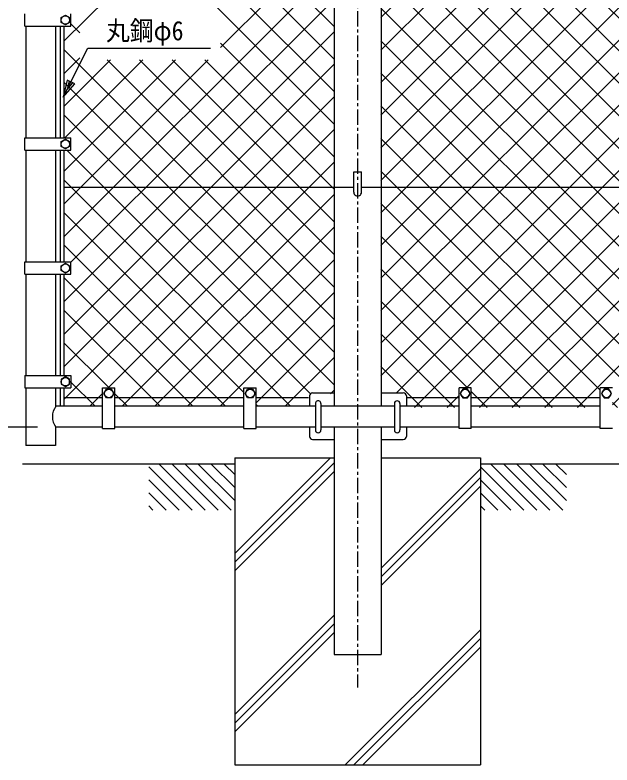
# Model space of a CAD drawing. Units: millimetres, scale not verified. Extents: x -4455 to 4455, y -3150 to 3150.
# Drawn here: x -3714 to -2742, y 452 to 1673 of the extents above; entities that cross this region are included whole.
import ezdxf
from ezdxf.enums import TextEntityAlignment as Align

# ---------------------------------------------------------------- set-up
doc = ezdxf.new("R2010")
doc.units = ezdxf.units.MM
doc.header["$LTSCALE"] = 20
doc.linetypes.add('USER1', pattern=[2, 1.25, -0.25, 0.25, -0.25])
for name, color, linetype, lineweight in [('0-1_1', 7, 'Continuous', 25), ('0-2_0', 7, 'Continuous', 25), ('0-3_2', 7, 'Continuous', 25), ('0-4_EXTCNT-L', 2, 'Continuous', 25)]:
    doc.layers.add(name, color=color, linetype=linetype, lineweight=lineweight)
doc.styles.add('ＭＳ ゴシック', font='')
doc.styles.get('ＭＳ ゴシック').set_extended_font_data('MS Gothic')

# ---------------------------------------------------------------- blocks, each defined once
blk = doc.blocks.new('C11')
at = {"layer": '0-1_1', "color": 4}
blk.add_line((81081.4, 57244.9), (81849.1, 56477.2), dxfattribs=at)
blk = doc.blocks.new('C6')
at = {"layer": '0-1_1', "color": 4}
blk.add_line((79049.1, 57155.9), (80460.1, 55744.9), dxfattribs=at)
blk = doc.blocks.new('C13')
at = {"layer": '0-1_1', "color": 4}
blk.add_line((79049.1, 56731.6), (80035.8, 55744.9), dxfattribs=at)
blk = doc.blocks.new('C8')
at = {"layer": '0-1_1', "color": 4}
blk.add_line((79808.6, 57244.9), (81308.6, 55744.9), dxfattribs=at)
blk = doc.blocks.new('C7')
at = {"layer": '0-1_1', "color": 4}
blk.add_line((79384.3, 57244.9), (80884.3, 55744.9), dxfattribs=at)
blk = doc.blocks.new('C10')
at = {"layer": '0-1_1', "color": 4}
blk.add_line((80657.1, 57244.9), (81849.1, 56052.9), dxfattribs=at)
blk = doc.blocks.new('C9')
at = {"layer": '0-1_1', "color": 4}
blk.add_line((80232.9, 57244.9), (81732.9, 55744.9), dxfattribs=at)
blk = doc.blocks.new('C14')
at = {"layer": '0-1_1', "color": 4}
blk.add_line((79049.1, 56307.3), (79611.6, 55744.9), dxfattribs=at)
blk = doc.blocks.new('C15')
at = {"layer": '0-1_1', "color": 4}
blk.add_line((79049.1, 55883.1), (79187.3, 55744.9), dxfattribs=at)
blk = doc.blocks.new('C12')
at = {"layer": '0-1_1', "color": 4}
blk.add_line((81505.7, 57244.9), (81849.1, 56901.4), dxfattribs=at)
blk = doc.blocks.new('C20')
at = {"layer": '0-1_1', "color": 4}
blk.add_line((87057.1, 57244.9), (88249.1, 56052.9), dxfattribs=at)
blk = doc.blocks.new('C19')
at = {"layer": '0-1_1', "color": 4}
blk.add_line((86632.9, 57244.9), (88132.9, 55744.9), dxfattribs=at)
blk = doc.blocks.new('C18')
at = {"layer": '0-1_1', "color": 4}
blk.add_line((86208.6, 57244.9), (87708.6, 55744.9), dxfattribs=at)
blk = doc.blocks.new('C17')
at = {"layer": '0-1_1', "color": 4}
blk.add_line((85784.3, 57244.9), (87284.3, 55744.9), dxfattribs=at)
blk = doc.blocks.new('C23')
at = {"layer": '0-1_1', "color": 4}
blk.add_line((85449.1, 56731.6), (86435.8, 55744.9), dxfattribs=at)
blk = doc.blocks.new('C16')
at = {"layer": '0-1_1', "color": 4}
blk.add_line((85449.1, 57155.9), (86860.1, 55744.9), dxfattribs=at)
blk = doc.blocks.new('C25')
at = {"layer": '0-1_1', "color": 4}
blk.add_line((85449.1, 55883.1), (85587.3, 55744.9), dxfattribs=at)
blk = doc.blocks.new('C24')
at = {"layer": '0-1_1', "color": 4}
blk.add_line((85449.1, 56307.3), (86011.6, 55744.9), dxfattribs=at)
blk = doc.blocks.new('C21')
at = {"layer": '0-1_1', "color": 4}
blk.add_line((87481.4, 57244.9), (88249.1, 56477.2), dxfattribs=at)
blk = doc.blocks.new('C22')
at = {"layer": '0-1_1', "color": 4}
blk.add_line((87905.7, 57244.9), (88249.1, 56901.4), dxfattribs=at)
blk = doc.blocks.new('X46')
at = {"layer": '0-2_0', "color": 4}
for p, q in [((33259, 80988.7), (44058.4, 91788.2)), ((33259, 82049.4), (42997.8, 91788.2)), ((33259, 83110), (41937.1, 91788.2)), ((33259, 85231.3), (39815.8, 91788.2)), ((33259, 86292), (38755.1, 91788.2)), ((33259, 87352.7), (37694.5, 91788.2)), ((33259, 89474), (35573.2, 91788.2)), ((33259, 90534.6), (34512.5, 91788.2)), ((33259, 91595.3), (33451.8, 91788.2)), ((51265.7, 73892.2), (33369.7, 91788.2)), ((34348.2, 70410.7), (55725.7, 91788.2)), ((51705.2, 74513.3), (34430.4, 91788.2)), ((35799.5, 91479.7), (35491.1, 91788.2)), ((36046.4, 71048.2), (56786.4, 91788.2)), ((36199.5, 91353.8), (36633.8, 91788.2)), ((36469.5, 70410.7), (57847, 91788.2)), ((53826.6, 74513.3), (36551.7, 91788.2)), ((54887.2, 74513.3), (37612.4, 91788.2)), ((43445.2, 87016), (38673, 91788.2)), ((43445.2, 88076.7), (39733.7, 91788.2)), ((40799.5, 91711.2), (40876.5, 91788.2)), ((43445.2, 89137.4), (40799.5, 91783)), ((43445.2, 90198), (41855, 91788.2)), ((44414.6, 90289.2), (42915.7, 91788.2)), ((43620.2, 90289.2), (44999.5, 91668.6)), ((45475.3, 90289.2), (43976.3, 91788.2)), ((44304, 77184.4), (58799.5, 91680)), ((44680.9, 90289.2), (46179.8, 91788.2)), ((45364.6, 77184.4), (59968.3, 91788.2)), ((45741.5, 90289.2), (47240.4, 91788.2)), ((47596.6, 90289.2), (46097.7, 91788.2)), ((46425.3, 77184.4), (61029, 91788.2)), ((46802.2, 90289.2), (48301.1, 91788.2)), ((48657.2, 90289.2), (47158.3, 91788.2)), ((47862.8, 90289.2), (49361.7, 91788.2)), ((49717.9, 90289.2), (48219, 91788.2)), ((49599.5, 91468.3), (49279.6, 91788.2)), ((49984.2, 90289.2), (51483.1, 91788.2)), ((49999.5, 91365.3), (50422.4, 91788.2)), ((61733.5, 80395), (50340.3, 91788.2)), ((50752.6, 88936.4), (53604.4, 91788.2)), ((50752.6, 89997.1), (52543.7, 91788.2)), ((61733.5, 81455.6), (51401, 91788.2)), ((61733.5, 82516.3), (52461.6, 91788.2)), ((61733.5, 83576.9), (53522.3, 91788.2)), ((54599.5, 91722.6), (54665, 91788.2)), ((61733.5, 84637.6), (54599.5, 91771.6)), ((61733.5, 85698.3), (55643.6, 91788.2)), ((61733.5, 86758.9), (56704.3, 91788.2)), ((61733.5, 87819.6), (57764.9, 91788.2)), ((61733.5, 89940.9), (59886.3, 91788.2)), ((61733.5, 91001.6), (60946.9, 91788.2)), ((46535.9, 90289.2), (45399.5, 91425.7)), ((47334, 77032.5), (61733.5, 91432)), ((61733.5, 88880.2), (59199.5, 91414.2)), ((33259, 84170.7), (40399.5, 91311.2)), ((33259, 88413.3), (36053.8, 91208.2)), ((52765.9, 74513.3), (36071.1, 91208.2)), ((48923.5, 90289.2), (49842.4, 91208.2)), ((61733.5, 79334.3), (49859.6, 91208.2)), ((50752.6, 87875.7), (54199.5, 91322.6)), ((46912.8, 77184.4), (33259, 90838.3)), ((47334, 75971.8), (61733.5, 90371.3)), ((33259, 79928), (43445.2, 90114.2)), ((45852.1, 77184.4), (33259, 89777.6)), ((42833.5, 70410.7), (61733.5, 89310.7)), ((61733.5, 78273.6), (50752.6, 89254.5)), ((33259, 78867.4), (43445.2, 89053.5)), ((44791.5, 77184.4), (33259, 88716.9)), ((43894.2, 70410.7), (61733.5, 88250)), ((61733.5, 77213), (50752.6, 88193.8)), ((33259, 77806.7), (43445.2, 87992.9)), ((43730.8, 77184.4), (33259, 87656.3)), ((45399.5, 70855.3), (61733.5, 87189.3)), ((33259, 71442.8), (48829.3, 87013)), ((33259, 72503.4), (47768.6, 87013)), ((33259, 73564.1), (46708, 87013)), ((33259, 74624.7), (45647.3, 87013)), ((33259, 75685.4), (44586.6, 87013)), ((33259, 76746.1), (43526, 87013)), ((33765, 70888.2), (49889.9, 87013)), ((55947.9, 74513.3), (43448.2, 87013)), ((57008.5, 74513.3), (44508.8, 87013)), ((58069.2, 74513.3), (45569.5, 87013)), ((59129.9, 74513.3), (46630.1, 87013)), ((61733.5, 72970.3), (47690.8, 87013)), ((61733.5, 74031), (48751.5, 87013)), ((61733.5, 75091.7), (49812.1, 87013)), ((61733.5, 76152.3), (50752.6, 87133.2)), ((43489.4, 76365.2), (33259, 86595.6)), ((46015.5, 70410.7), (61733.5, 86128.7)), ((48383.3, 70410.7), (33259, 85535)), ((47076.1, 70410.7), (61733.5, 85068)), ((47322.6, 70410.7), (33259, 84474.3)), ((52239.5, 74513.3), (61733.5, 84007.4)), ((46261.9, 70410.7), (33259, 83413.6)), ((53300.1, 74513.3), (61733.5, 82946.7)), ((44999.5, 70612.5), (33259, 82353)), ((54360.8, 74513.3), (61733.5, 81886)), ((44140.6, 70410.7), (33259, 81292.3)), ((55421.4, 74513.3), (61733.5, 80825.4)), ((43080, 70410.7), (33259, 80231.7)), ((56482.1, 74513.3), (61733.5, 79764.7)), ((42019.3, 70410.7), (33259, 79171)), ((57542.8, 74513.3), (61733.5, 78704.1)), ((40399.5, 70969.8), (33259, 78110.3)), ((58603.4, 74513.3), (61733.5, 77643.4)), ((39898, 70410.7), (33259, 77049.7)), ((53686.6, 70410.7), (47334, 76763.3)), ((59176.9, 74026.1), (61733.5, 76582.7)), ((37530.2, 70410.7), (43489.4, 76369.9)), ((38837.3, 70410.7), (33259, 75989)), ((38590.9, 70410.7), (44148.3, 75968.2)), ((39651.5, 70410.7), (45209, 75968.2)), ((40799.5, 70498), (46269.7, 75968.2)), ((41772.8, 70410.7), (47330.3, 75968.2)), ((49443.9, 70410.7), (43886.4, 75968.2)), ((49867.1, 71048.2), (44947.1, 75968.2)), ((51565.2, 70410.7), (46007.8, 75968.2)), ((52625.9, 70410.7), (47068.4, 75968.2)), ((56622.1, 70410.7), (61733.5, 75522.1)), ((37776.7, 70410.7), (33259, 74928.4)), ((57682.8, 70410.7), (61733.5, 74461.4)), ((61733.5, 71909.7), (59176.9, 74466.3)), ((36078.5, 71048.2), (33259, 73867.7)), ((48136.8, 70410.7), (51265.7, 73539.6)), ((61694.4, 70888.2), (59176.9, 73405.6)), ((59199.5, 70866.8), (61733.5, 73400.8)), ((49834.9, 71048.2), (51936.6, 73149.8)), ((50258.1, 70410.7), (52997.2, 73149.8)), ((51318.8, 70410.7), (54057.9, 73149.8)), ((54199.5, 70958.4), (52008.1, 73149.8)), ((52379.5, 70410.7), (55118.6, 73149.8)), ((55807.9, 70410.7), (53068.8, 73149.8)), ((53440.1, 70410.7), (56179.2, 73149.8)), ((56868.5, 70410.7), (54129.4, 73149.8)), ((54599.5, 70509.4), (57239.9, 73149.8)), ((57929.2, 70410.7), (55190.1, 73149.8)), ((55561.4, 70410.7), (58300.5, 73149.8)), ((58799.5, 70601), (56250.8, 73149.8)), ((60050.5, 70410.7), (57311.4, 73149.8)), ((61033.5, 70488.4), (58372.1, 73149.8)), ((35655.3, 70410.7), (33259, 72807)), ((59804.1, 70410.7), (61733.5, 72340.1)), ((34594.7, 70410.7), (33259, 71746.4)), ((61342.2, 70888.2), (61733.5, 71279.4)), ((36716, 70410.7), (36199.5, 70927.2)), ((50504.6, 70410.7), (49999.5, 70915.8)), ((33265.5, 70679.2), (33259, 70685.7)), ((35408.9, 70410.7), (35799.5, 70801.3)), ((49197.5, 70410.7), (49599.5, 70812.7)), ((40958.6, 70410.7), (40799.5, 70569.8)), ((44954.8, 70410.7), (44999.5, 70455.3)), ((54500.8, 70410.7), (54538.3, 70448.2)), ((54747.2, 70410.7), (54599.5, 70558.4)), ((58743.4, 70410.7), (58799.5, 70466.8)), ((60864.7, 70410.7), (61033.5, 70579.4))]:
    blk.add_line(p, q, dxfattribs=at)

msp = doc.modelspace()

# ---------------------------------------------------------------- linework, layer by layer
at = {"layer": '0-1_1', "color": 4, "linetype": 'USER1'}
msp.add_line((-3156.27, 2199.44), (-3156.27, 578.09), dxfattribs=at)
at = {"layer": '0-1_1'}
for p, q in [((-3194.57, 2102.94), (-3194.57, 1035.94)), ((-3117.97, 2102.94), (-3117.97, 1035.94)), ((-3697.97, 1654.91), (-3697.97, 1674.91)), ((-3622.97, 1654.91), (-3622.97, 1674.91)), ((-3697.97, 1654.91), (-3622.97, 1654.91)), ((-3696.27, 1654.91), (-3696.27, 1472.91)), ((-3648.27, 1654.91), (-3648.27, 1472.91)), ((-3640.27, 1654.91), (-3640.27, 1472.91)), ((-3634.27, 1654.91), (-3634.27, 1472.91)), ((-3697.97, 1472.91), (-3622.97, 1472.91)), ((-3697.97, 1452.91), (-3697.97, 1472.91)), ((-3622.97, 1452.91), (-3622.97, 1472.91)), ((-3697.97, 1452.91), (-3622.97, 1452.91)), ((-3696.27, 1452.91), (-3696.27, 1270.91)), ((-3648.27, 1452.91), (-3648.27, 1270.91)), ((-3640.27, 1452.91), (-3640.27, 1270.91)), ((-3634.27, 1452.91), (-3634.27, 1270.91)), ((-3162.55, 1417.63), (-3149.99, 1417.63)), ((-3162.55, 1384.67), (-3162.55, 1417.63)), ((-3149.99, 1384.67), (-3149.99, 1417.63)), ((-3162.55, 1391.94), (-3634.27, 1391.94)), ((-1694.57, 1391.94), (-3149.99, 1391.94)), ((-3697.97, 1270.91), (-3622.97, 1270.91)), ((-3697.97, 1250.91), (-3697.97, 1270.91)), ((-3622.97, 1250.91), (-3622.97, 1270.91)), ((-3697.97, 1250.91), (-3622.97, 1250.91)), ((-3696.27, 1250.91), (-3696.27, 1085.96)), ((-3648.27, 1250.91), (-3648.27, 1085.96)), ((-3640.27, 1250.91), (-3640.27, 1085.96)), ((-3634.27, 1250.91), (-3634.27, 1085.96)), ((-3697.97, 1085.96), (-3622.97, 1085.96)), ((-3697.97, 1085.96), (-3697.97, 1065.96)), ((-3622.97, 1085.96), (-3622.97, 1065.96)), ((-3697.97, 1065.96), (-3622.97, 1065.96)), ((-3696.27, 1065.96), (-3696.27, 971.94)), ((-3648.27, 1065.96), (-3648.27, 1034.59)), ((-3640.27, 1065.96), (-3640.27, 1035.94)), ((-3634.27, 1065.96), (-3634.27, 1035.94)), ((-3571.27, 999.94), (-3571.27, 1065.94)), ((-3571.27, 1065.94), (-3551.27, 1065.94)), ((-3551.27, 999.94), (-3551.27, 1065.94)), ((-3341.27, 999.94), (-3341.27, 1065.94)), ((-3341.27, 1065.94), (-3321.27, 1065.94)), ((-3321.27, 999.94), (-3321.27, 1065.94)), ((-2991.27, 999.94), (-2991.27, 1065.94)), ((-2971.27, 1065.94), (-2991.27, 1065.94)), ((-2971.27, 999.94), (-2971.27, 1065.94)), ((-2761.27, 999.94), (-2761.27, 1065.94)), ((-2741.27, 1065.94), (-2761.27, 1065.94)), ((-3076.97, 1052.94), (-3076.97, 1035.94)), ((-3571.27, 1049.94), (-3634.27, 1049.94)), ((-3341.27, 1049.94), (-3551.27, 1049.94)), ((-3236.27, 1049.94), (-3321.27, 1049.94)), ((-2991.27, 1049.94), (-3076.97, 1049.94)), ((-2761.27, 1049.94), (-2971.27, 1049.94)), ((-3571.27, 1035.94), (-3647.27, 1035.94)), ((-3341.27, 1035.94), (-3551.27, 1035.94)), ((-3225.07, 1035.94), (-3321.27, 1035.94)), ((-3096.47, 1035.94), (-3216.07, 1035.94)), ((-3076.97, 1035.94), (-3087.47, 1035.94)), ((-2991.27, 1035.94), (-3076.97, 1035.94)), ((-2761.27, 1035.94), (-2971.27, 1035.94)), ((-3648.27, 1003.29), (-3648.27, 971.94)), ((-3571.27, 1001.94), (-3647.27, 1001.94)), ((-3341.27, 1001.94), (-3551.27, 1001.94)), ((-3225.07, 1001.94), (-3321.27, 1001.94)), ((-3096.47, 1001.94), (-3216.07, 1001.94)), ((-3194.57, 1001.94), (-3194.57, 981.94)), ((-3117.97, 1001.94), (-3117.97, 981.94)), ((-3076.97, 1001.94), (-3087.47, 1001.94)), ((-2991.27, 1001.94), (-3076.97, 1001.94)), ((-3076.97, 1001.94), (-3076.97, 986.94)), ((-2761.27, 1001.94), (-2971.27, 1001.94)), ((-3571.27, 999.94), (-3551.27, 999.94)), ((-3341.27, 999.94), (-3321.27, 999.94)), ((-2971.27, 999.94), (-2991.27, 999.94)), ((-2741.27, 999.94), (-2761.27, 999.94)), ((-3194.57, 981.94), (-3194.57, 631.94)), ((-3117.97, 981.94), (-3117.97, 631.94)), ((-3648.27, 971.94), (-3696.27, 971.94)), ((-3356.27, 941.94), (-3701.63, 941.94)), ((-3356.27, 951.94), (-3356.27, 451.94)), ((-3356.27, 951.94), (-3194.57, 951.94)), ((-3117.97, 951.94), (-2956.27, 951.94)), ((-2956.27, 951.94), (-2956.27, 451.94)), ((-1856.27, 941.94), (-2956.27, 941.94)), ((-3194.57, 631.94), (-3117.97, 631.94)), ((-3194.57, 631.94), (-3117.97, 631.94)), ((-3356.27, 451.94), (-2956.27, 451.94))]:
    msp.add_line(p, q, dxfattribs=at)
at = {"layer": '0-1_1', "color": 4}
for p, q in [((-3635.39, 1539.06), (-3595.39, 1619.06)), ((-3595.39, 1619.06), (-3395.89, 1619.06)), ((-3629.13, 1567.23), (-3635.39, 1539.06)), ((-3616.61, 1560.97), (-3629.13, 1567.23)), ((-3626, 1565.67), (-3629.13, 1551.58)), ((-3635.39, 1539.06), (-3616.61, 1560.97)), ((-3629.13, 1551.58), (-3619.74, 1562.54)), ((-3356.27, 796.29), (-3200.62, 951.94)), ((-3356.27, 782.15), (-3194.57, 943.84)), ((-3356.27, 768), (-3194.57, 929.7)), ((-3117.97, 772.46), (-2956.27, 934.16)), ((-3117.97, 758.31), (-2956.27, 920.01)), ((-3117.97, 744.17), (-2956.27, 905.87)), ((-3356.27, 534.15), (-3194.57, 695.85)), ((-3356.27, 520.01), (-3194.57, 681.71)), ((-3176.36, 451.94), (-2956.27, 672.02)), ((-3356.27, 505.87), (-3194.57, 667.57)), ((-3162.22, 451.94), (-2956.27, 657.88)), ((-3148.08, 451.94), (-2956.27, 643.74))]:
    msp.add_line(p, q, dxfattribs=at)
at = {"layer": '0-1_1'}
for centre, radius, start, end in [((-3156.27, 1384.67), 6.28, 179.99965, 359.99973), ((-3220.57, 1040.44), 4.5, 359.99995, 179.99995), ((-3091.97, 1040.44), 4.5, 0, 180), ((-3220.57, 997.44), 4.5, 179.99995, 359.99995), ((-3091.97, 997.44), 4.5, 180, 0)]:
    msp.add_arc(centre, radius, start, end, dxfattribs=at)
at = {"layer": '0-2_0', "color": 4}
for p, q in [((-3194.57, 1654.42), (-3634.27, 2094.12)), ((-3634.27, 1630.35), (-3194.57, 2070.05)), ((-3194.57, 1601.39), (-3634.27, 2041.09)), ((-3194.57, 1548.35), (-3634.27, 1988.05)), ((-3194.57, 1495.32), (-3634.27, 1935.02)), ((-3379.27, 1620.19), (-3194.57, 1804.89)), ((-3634.27, 1312.15), (-3194.57, 1751.85)), ((-3622.97, 1270.43), (-3194.57, 1698.82)), ((-3608.22, 1643.8), (-3622.97, 1658.55)), ((-3634.27, 1206.09), (-3194.57, 1645.79)), ((-3194.57, 1442.29), (-3379.27, 1626.98)), ((-3194.57, 1177.12), (-3634.27, 1616.82)), ((-3634.27, 1577.32), (-3608.22, 1603.37)), ((-3634.27, 1365.18), (-3399.66, 1599.8)), ((-3634.27, 1418.22), (-3452.7, 1599.8)), ((-3634.27, 1524.28), (-3558.76, 1599.8)), ((-3632.62, 1472.91), (-3505.73, 1599.8)), ((-3194.57, 1230.15), (-3564.21, 1599.8)), ((-3194.57, 1283.19), (-3511.18, 1599.8)), ((-3194.57, 1336.22), (-3458.15, 1599.8)), ((-3194.57, 1389.25), (-3405.12, 1599.8)), ((-3634.27, 1153.05), (-3194.57, 1592.75)), ((-3194.57, 1124.09), (-3634.27, 1563.79)), ((-3634.27, 1100.02), (-3194.57, 1539.72)), ((-3194.57, 1071.05), (-3634.27, 1510.76)), ((-3634.27, 1046.99), (-3194.57, 1486.69)), ((-3233.06, 1056.51), (-3629.46, 1452.91)), ((-3562.29, 1065.94), (-3194.57, 1433.66)), ((-3265.52, 1035.94), (-3634.27, 1404.69)), ((-3539.26, 1035.94), (-3194.57, 1380.62)), ((-3341.27, 1058.66), (-3634.27, 1351.66)), ((-3486.23, 1035.94), (-3194.57, 1327.59)), ((-3371.59, 1035.94), (-3634.27, 1298.63)), ((-3433.19, 1035.94), (-3194.57, 1274.56)), ((-3424.62, 1035.94), (-3634.27, 1245.59)), ((-3380.16, 1035.94), (-3194.57, 1221.52)), ((-3477.65, 1035.94), (-3634.27, 1192.56)), ((-3321.27, 1041.79), (-3194.57, 1168.49)), ((-3560.68, 1065.94), (-3634.27, 1139.53)), ((-3274.09, 1035.94), (-3194.57, 1115.46)), ((-3583.72, 1035.94), (-3622.97, 1075.18))]:
    msp.add_line(p, q, dxfattribs=at)
at = {"layer": '0-2_0'}
for p, q in [((-3631.75, 1083.96), (-3634.27, 1086.49)), ((-3200.48, 1056.51), (-3194.57, 1062.42)), ((-3592.29, 1035.94), (-3571.27, 1056.96)), ((-3530.68, 1035.94), (-3551.27, 1056.52)), ((-3234.57, 1052.94), (-3234.57, 1035.94)), ((-3229.57, 1057.94), (-3194.57, 1057.94)), ((-3117.97, 1057.94), (-3081.97, 1057.94)), ((-3318.55, 1035.94), (-3321.27, 1038.66)), ((-3225.07, 1040.44), (-3225.07, 997.44)), ((-3216.07, 1040.44), (-3216.07, 997.44)), ((-3096.47, 1040.44), (-3096.47, 997.44)), ((-3087.47, 1040.44), (-3087.47, 997.44)), ((-3234.57, 1001.94), (-3234.57, 986.94)), ((-3229.57, 981.94), (-3194.57, 981.94)), ((-3117.97, 981.94), (-3081.97, 981.94))]:
    msp.add_line(p, q, dxfattribs=at)
for centre, start, end in [((-3229.57, 1052.94), 89.99997, 179.99997), ((-3081.97, 1052.94), 0, 89.99997), ((-3229.57, 986.94), 179.99997, 269.99997), ((-3081.97, 986.94), 269.99997, 0)]:
    msp.add_arc(centre, 5, start, end, dxfattribs=at)
at = {"layer": '0-3_2'}
for p, q in [((-3638.89, 1668.91), (-3631.97, 1672.91)), ((-3638.89, 1660.91), (-3638.89, 1668.91)), ((-3631.97, 1656.91), (-3638.89, 1660.91)), ((-3631.97, 1672.91), (-3625.04, 1668.91)), ((-3625.04, 1660.91), (-3631.97, 1656.91)), ((-3625.04, 1668.91), (-3625.04, 1660.91)), ((-3638.89, 1466.91), (-3631.97, 1470.91)), ((-3625.04, 1458.91), (-3631.97, 1454.91)), ((-3638.89, 1264.91), (-3631.97, 1268.91)), ((-3638.89, 1256.91), (-3638.89, 1264.91)), ((-3631.97, 1268.91), (-3625.04, 1264.91)), ((-3625.04, 1264.91), (-3625.04, 1256.91)), ((-3631.97, 1252.91), (-3638.89, 1256.91)), ((-3625.04, 1256.91), (-3631.97, 1252.91)), ((-3625.04, 1079.96), (-3631.97, 1083.96)), ((-3638.89, 1071.96), (-3631.97, 1067.96)), ((-3569.27, 1056.94), (-3565.27, 1063.86)), ((-3565.27, 1063.86), (-3557.27, 1063.86)), ((-3557.27, 1063.86), (-3553.27, 1056.94)), ((-3565.27, 1050.01), (-3569.27, 1056.94)), ((-3553.27, 1056.94), (-3557.27, 1050.01)), ((-3557.27, 1050.01), (-3565.27, 1050.01))]:
    msp.add_line(p, q, dxfattribs=at)
for points in [[(-3631.97, 1454.91), (-3638.89, 1458.91), (-3638.89, 1466.91)], [(-3631.97, 1470.91), (-3625.04, 1466.91), (-3625.04, 1458.91)], [(-3631.97, 1083.96), (-3638.89, 1079.96), (-3638.89, 1071.96)], [(-3631.97, 1067.96), (-3625.04, 1071.96), (-3625.04, 1079.96)]]:
    msp.add_lwpolyline(points, dxfattribs=at)
for points in [[(-3339.27, 1056.94), (-3335.27, 1063.86), (-3327.27, 1063.86), (-3323.27, 1056.94), (-3327.27, 1050.01), (-3335.27, 1050.01)], [(-2973.27, 1056.94), (-2977.27, 1063.86), (-2985.27, 1063.86), (-2989.27, 1056.94), (-2985.27, 1050.01), (-2977.27, 1050.01)], [(-2743.27, 1056.94), (-2747.27, 1063.86), (-2755.27, 1063.86), (-2759.27, 1056.94), (-2755.27, 1050.01), (-2747.27, 1050.01)]]:
    msp.add_lwpolyline(points, close=True, dxfattribs=at)
for centre in [(-3631.97, 1664.91), (-3631.97, 1462.91), (-3631.97, 1260.91), (-3631.97, 1075.96), (-3561.27, 1056.94), (-3331.27, 1056.94), (-2981.27, 1056.94), (-2751.27, 1056.94)]:
    msp.add_circle(centre, 6.93, dxfattribs=at)
at = {"layer": '0-4_EXTCNT-L', "color": 1}
msp.add_line((-3677.27, 1001.94), (-3776.95, 1001.94), dxfattribs=at)
at = {"layer": '0-4_EXTCNT-L', "color": 7}
msp.add_arc((-3625.74, 1018.94), 27.43, 141.70772, 218.29201, dxfattribs=at)

# ---------------------------------------------------------------- block references
at = {"layer": '0-2_0', "xscale": 0.05, "yscale": 0.05}
for name, p in [('C7', (-7448.73, -1920.31)), ('C8', (-7448.73, -1920.31)), ('C9', (-7448.73, -1920.31)), ('C10', (-7448.73, -1920.31)), ('C11', (-7448.73, -1920.31)), ('C12', (-7448.73, -1920.31)), ('C17', (-7228.73, -1920.31)), ('C18', (-7228.73, -1920.31)), ('C19', (-7228.73, -1920.31)), ('C20', (-7228.73, -1920.31)), ('C21', (-7228.73, -1920.31)), ('C22', (-7228.73, -1920.31)), ('C6', (-7448.73, -1920.31)), ('C16', (-7228.73, -1920.31)), ('C13', (-7448.73, -1920.31)), ('C23', (-7228.73, -1920.31)), ('C14', (-7448.73, -1920.31)), ('C24', (-7228.73, -1920.31)), ('C15', (-7448.73, -1920.31)), ('C25', (-7228.73, -1920.31))]:
    msp.add_blockref(name, p, dxfattribs=at)
at = {"layer": '0-4_EXTCNT-L', "xscale": 0.05, "yscale": 0.05}
msp.add_blockref('X46', (-4781.25, -2486.47), dxfattribs=at)

# ---------------------------------------------------------------- texts
at = {"layer": '0-1_1', "color": 4, "style": 'ＭＳ ゴシック', "width": 0.9}
msp.add_text('丸鋼φ6', height=31.57, dxfattribs=at).set_placement((-3565.87, 1622.27), align=Align.BOTTOM_LEFT)

doc.saveas('drawing.dxf')
